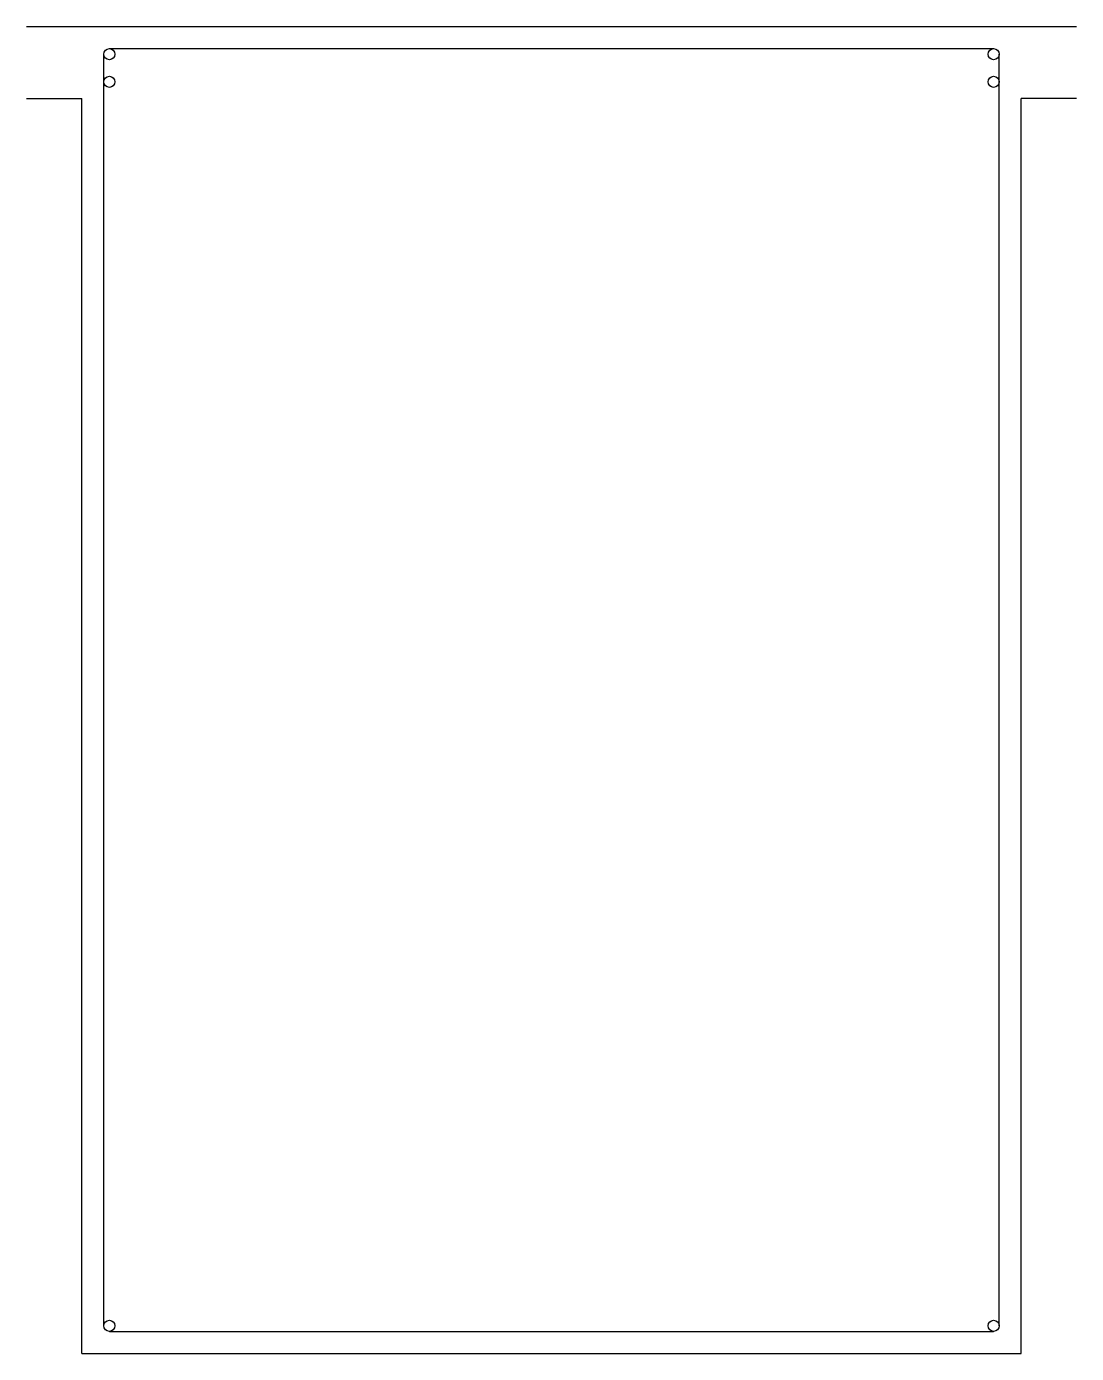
# Model space of a CAD drawing. Units: millimetres at full size, sheet at 1:100. Extents: x -6467 to -4567, y -3490 to -1090.
import ezdxf

# ---------------------------------------------------------------- set-up
doc = ezdxf.new("R2010")
doc.units = ezdxf.units.MM
doc.header["$LTSCALE"] = 100
doc.layers.add('0-0', color=7, linetype='Continuous')

msp = doc.modelspace()

# ---------------------------------------------------------------- linework, layer by layer
at = {"layer": '0-0'}
for p, q in [((-6467.3, -1089.8), (-4567.3, -1089.8)), ((-6327.3, -3439.8), (-6327.3, -1139.8)), ((-6317.3, -1129.8), (-4717.3, -1129.8)), ((-4707.3, -3439.8), (-4707.3, -1139.8)), ((-6467.3, -1219.8), (-6367.3, -1219.8)), ((-6367.3, -3489.8), (-6367.3, -1219.8)), ((-4667.3, -3489.8), (-4667.3, -1219.8)), ((-4567.3, -1219.8), (-4667.3, -1219.8)), ((-6317.3, -3449.8), (-4717.3, -3449.8)), ((-6367.3, -3489.8), (-4667.3, -3489.8))]:
    msp.add_line(p, q, dxfattribs=at)
for centre in [(-6317.3, -1139.8), (-4717.3, -1139.8), (-6317.3, -1189.8), (-4717.3, -1189.8), (-6317.3, -3439.8), (-4717.3, -3439.8)]:
    msp.add_circle(centre, 10, dxfattribs=at)

doc.saveas('drawing.dxf')
